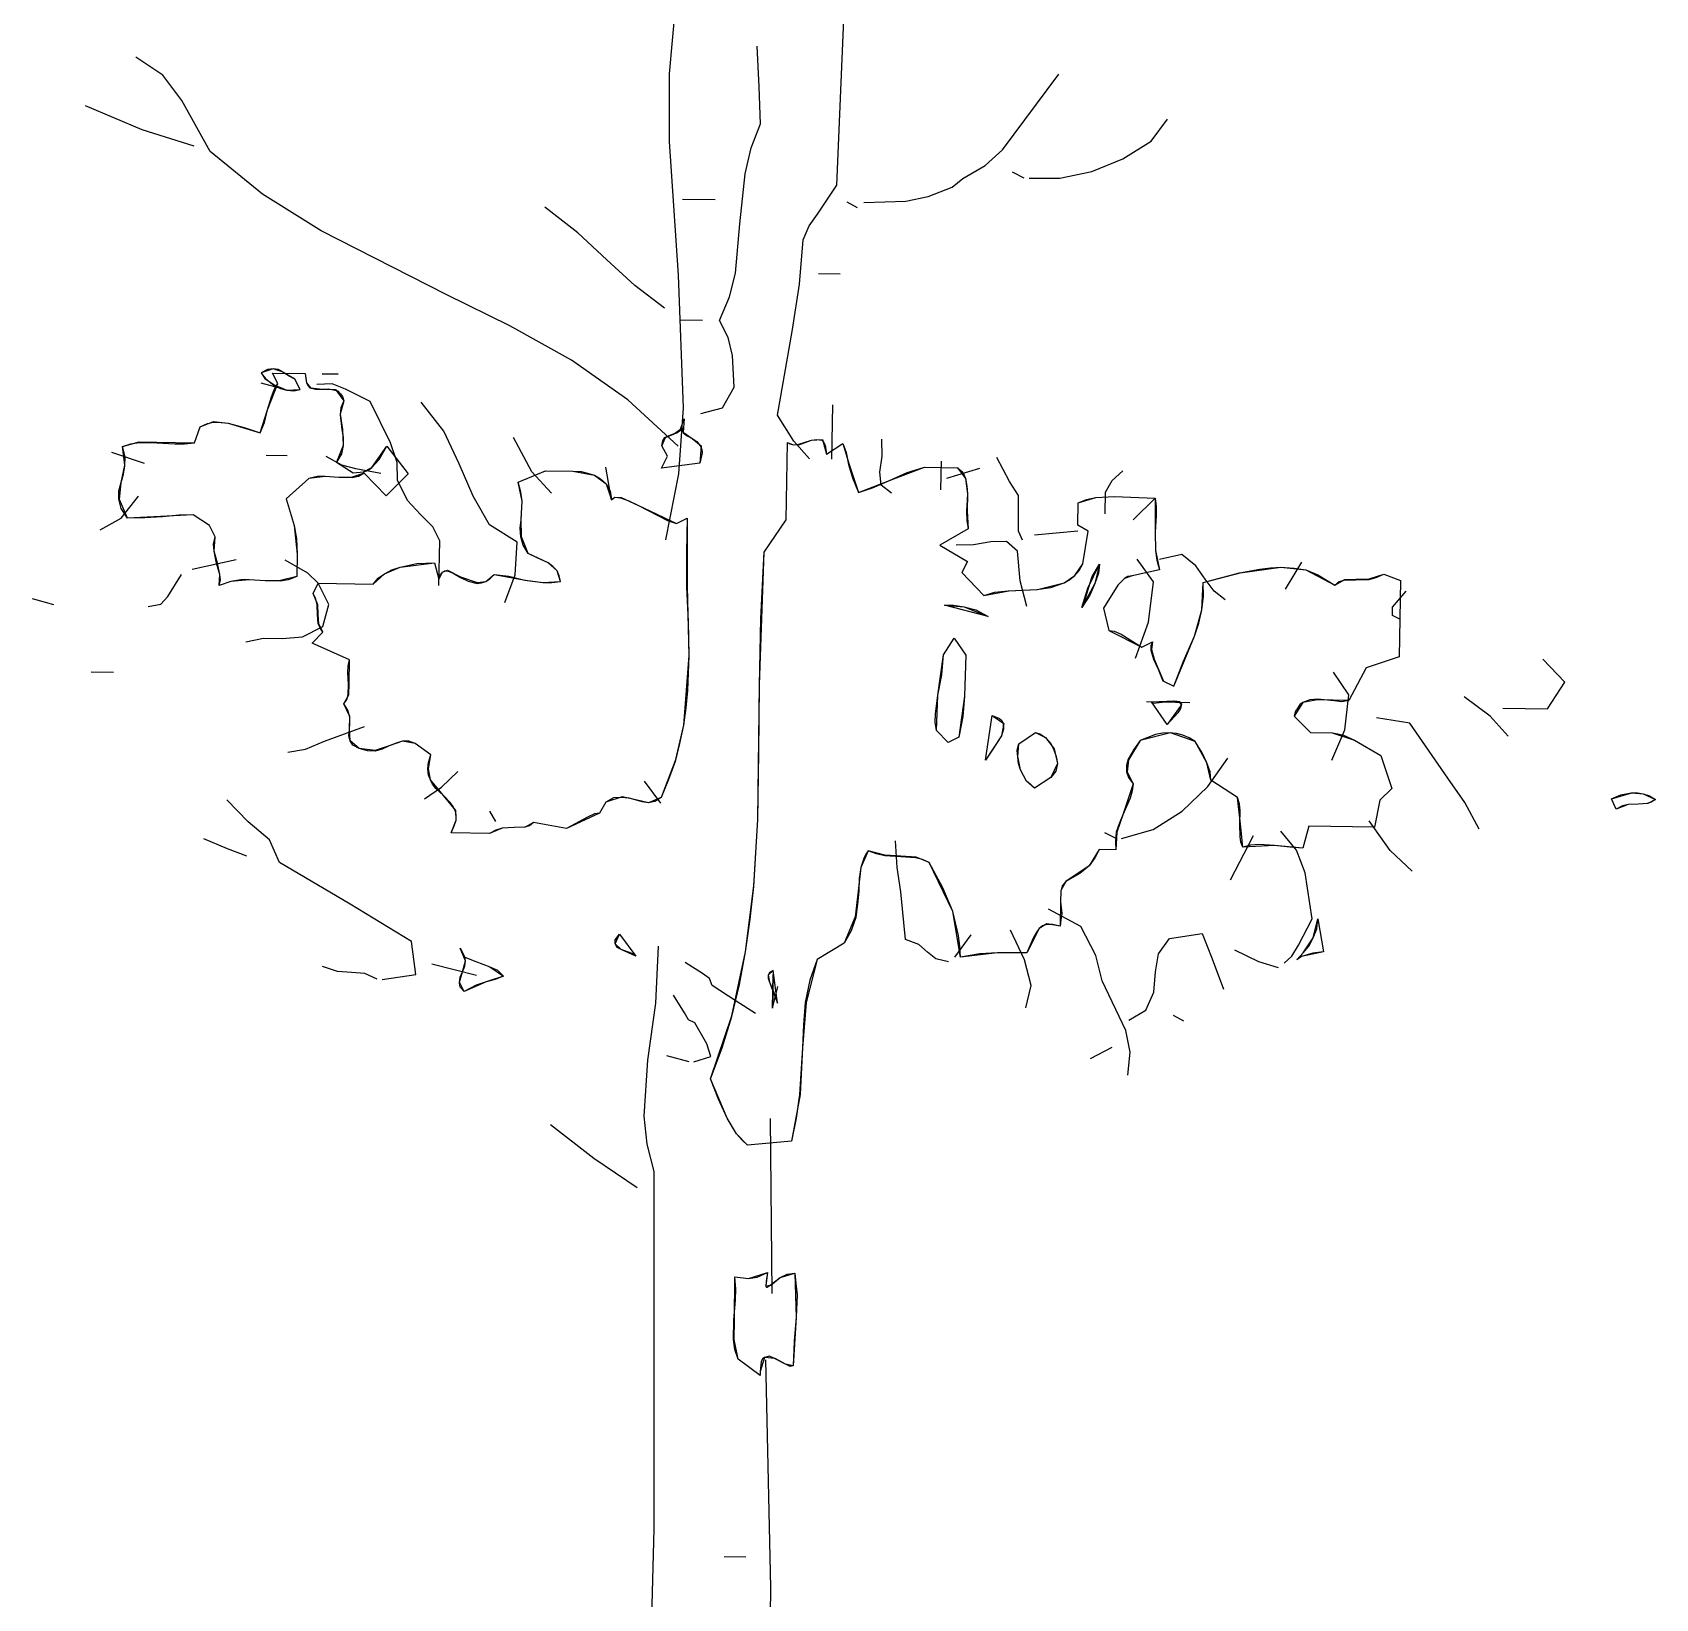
# Model space of a CAD drawing. Header units: millimetres. Extents: x 577 to 2337, y 236 to 943.
# Drawn here: x 825.998 to 827.819, y 705.411 to 707.168 of the extents above; entities that cross this region are included whole.
import ezdxf

# ---------------------------------------------------------------- set-up
doc = ezdxf.new("R2010")
doc.units = ezdxf.units.MM
doc.header["$LTSCALE"] = 0.01
doc.layers.add('06-Furn', color=4, linetype='Continuous')

# ---------------------------------------------------------------- blocks, each defined once
blk = doc.blocks.new('d2')
at = {"layer": '06-Furn', "color": 32, "linetype": 'Continuous'}
for points in [[(909.7823, 676.0387), (909.7499, 676.0752), (909.7165, 676.1289), (909.747, 676.305), (909.7616, 676.398), (909.769, 676.4897), (909.781, 676.5182), (909.7987, 676.5423), (909.8385, 676.6019), (909.8536, 676.959), (909.8474, 677.3209), (909.8339, 677.6843), (909.8305, 678.049), (909.8263, 678.1352), (909.8329, 678.181), (909.8568, 678.2308), (909.8591, 678.2824), (909.8486, 678.3329), (909.8147, 678.444)], [(909.4864, 675.8719), (909.5133, 676.0077), (909.523, 676.1439), (909.5122, 676.4169), (909.4942, 676.6914), (909.4939, 676.8306), (909.5064, 676.9683)], [(909.5586, 676.1318), (909.6033, 676.1439), (909.6271, 676.1865), (909.6239, 676.2512), (909.6146, 676.2887), (909.5966, 676.3235), (909.6176, 676.3719), (909.6299, 676.4205), (909.639, 676.5222), (909.6495, 676.6254), (909.6619, 676.6783), (909.6815, 676.7282), (909.6786, 676.8043), (909.6743, 676.8877)], [(909.5115, 676.0652), (909.4084, 676.1604), (909.2922, 676.2415), (909.1657, 676.3127), (909.0348, 676.3768), (908.7774, 676.5078), (908.6567, 676.5832), (908.5492, 676.6713), (908.4908, 676.7758), (908.4516, 676.8281), (908.3963, 676.8651)], [(909.8939, 676.5664), (909.98, 676.5691), (910.0262, 676.5783), (910.0753, 676.5975), (910.0972, 676.6158), (910.1436, 676.6422), (910.1787, 676.6746), (910.2949, 676.8304)], [(908.5164, 676.682), (908.4094, 676.7155), (908.2925, 676.765)], [(910.2336, 676.6162), (910.2967, 676.6164), (910.363, 676.6296), (910.4267, 676.6557), (910.4847, 676.692), (910.5186, 676.7373)], [(910.2235, 676.6164), (910.1993, 676.6283)], [(909.4836, 676.3485), (909.4227, 676.3956), (909.3648, 676.4483), (909.3056, 676.5039), (909.2376, 676.5568)], [(909.5207, 676.5732), (909.5882, 676.572)], [(909.8807, 676.5552), (909.8594, 676.567)], [(909.8008, 676.4202), (909.8453, 676.4194)], [(909.5162, 676.3249), (909.5621, 676.3241)], [(909.8282, 676.0379), (909.8303, 676.1498)], [(909.4776, 676.0199), (909.4896, 676.0441), (909.4785, 676.0658), (909.486, 676.0829), (909.5019, 676.0898), (909.5164, 676.0996), (909.524, 676.121), (909.522, 676.0937), (909.5404, 676.0804), (909.5589, 676.0657), (909.5567, 676.0299), (909.4776, 676.0199)], [(909.5193, 676.1038), (909.5207, 676.098), (909.522, 676.0923), (909.5305, 676.0864), (909.5404, 676.0804), (909.5504, 676.0745), (909.5574, 676.0658), (909.5602, 676.0585), (909.5615, 676.0513), (909.5567, 676.0299), (909.4776, 676.0199), (909.4896, 676.0441), (909.4785, 676.0658), (909.4801, 676.0758), (909.4845, 676.0829), (909.4932, 676.0871), (909.5004, 676.0898), (909.5091, 676.0925), (909.5164, 676.0981), (909.5193, 676.1038)], [(909.4249, 675.016), (909.422, 675.0189), (909.4149, 675.0219), (909.3949, 675.0294), (909.3864, 675.0339), (909.3823, 675.0411), (909.3824, 675.0497), (909.3912, 675.061), (909.4249, 675.016)], [(909.4249, 675.016), (909.3949, 675.0294), (909.3823, 675.0411), (909.3912, 675.061), (909.4249, 675.016)], [(909.3978, 671.6472), (909.4183, 672.3775), (909.4431, 673.1063), (909.4622, 673.8381), (909.4627, 674.5731), (909.448, 674.6293), (909.4418, 674.6869), (909.4496, 674.8016), (909.4661, 674.919), (909.4712, 675.0366)], [(909.5443, 674.7984), (909.579, 674.8093), (909.5709, 674.8353), (909.5458, 674.8788), (909.533, 674.8848), (909.5246, 674.8993), (909.5024, 674.9356)], [(909.5343, 674.7986), (909.4886, 674.811)], [(909.7051, 674.3218), (909.7016, 674.6822)], [(909.4276, 674.5393), (909.3383, 674.5998), (909.2491, 674.6689)], [(909.6804, 674.1529), (909.6351, 674.1867), (909.6283, 674.2069), (909.6258, 674.227), (909.6265, 674.2672), (909.6301, 674.3088), (909.6306, 674.3317), (909.6281, 674.3562), (909.6568, 674.3528), (909.6741, 674.3553), (909.6958, 674.365), (909.6926, 674.3464), (909.6924, 674.3364), (909.6938, 674.3349), (909.6952, 674.3349), (909.701, 674.3391), (909.7214, 674.3545), (909.7359, 674.3614), (909.7518, 674.364), (909.7542, 674.3424), (909.7567, 674.3194), (909.7544, 674.2735), (909.7506, 674.2233), (909.7483, 674.1731), (909.7425, 674.1718), (909.7325, 674.1763), (909.7098, 674.1882), (909.6998, 674.1927), (909.6897, 674.19), (909.6854, 674.1872), (909.6824, 674.1815), (909.6806, 674.1614), (909.6804, 674.1529)], [(909.6804, 674.1529), (909.6351, 674.1867), (909.6272, 674.227), (909.628, 674.2672), (909.6281, 674.3562), (909.6568, 674.3528), (909.6958, 674.365), (909.6924, 674.3378), (909.7025, 674.3391), (909.7214, 674.3545), (909.7518, 674.364), (909.7544, 674.2735), (909.7483, 674.1731), (909.7325, 674.1763), (909.7112, 674.1882), (909.6897, 674.19), (909.6806, 674.1614), (909.6804, 674.1529)], [(909.6971, 673.2582), (909.7026, 673.7174), (909.6925, 674.1856)], [(909.6062, 673.7809), (909.6507, 673.7801)]]:
    blk.add_lwpolyline(points, dxfattribs=at)
at = {"layer": '06-Furn', "color": 94, "linetype": 'Continuous'}
for points in [[(908.723, 676.203), (908.7116, 676.209), (908.6974, 676.2178), (908.6889, 676.2223), (908.6789, 676.2239), (908.6674, 676.2227), (908.6544, 676.2157), (908.6571, 676.2114), (908.6627, 676.2041), (908.6811, 676.1894), (908.6939, 676.1834), (908.7068, 676.1804), (908.7211, 676.1787), (908.7341, 676.1813), (908.723, 676.203)], [(908.723, 676.203), (908.6974, 676.2178), (908.6789, 676.2239), (908.6544, 676.2157), (908.6613, 676.2042), (908.6811, 676.1909), (908.7068, 676.1804), (908.7341, 676.1813), (908.723, 676.203)], [(908.5674, 675.7781), (908.5705, 675.7895), (908.5693, 675.801), (908.5625, 675.8241), (908.5572, 675.8486), (908.556, 675.863), (908.5592, 675.8787), (908.5481, 675.9019), (908.5141, 675.924), (908.4853, 675.9231), (908.4508, 675.9195), (908.4149, 675.9172), (908.379, 675.9165), (908.3664, 675.9368), (908.361, 675.9556), (908.3613, 675.9727), (908.3659, 675.9899), (908.3706, 676.007), (908.3738, 676.0242), (908.3741, 676.0429), (908.3688, 676.0645), (908.3861, 676.0699), (908.4034, 676.0725), (908.4392, 676.0718), (908.4766, 676.0697), (908.4966, 676.0694), (908.5168, 676.0719), (908.5288, 676.1047), (908.5434, 676.1116), (908.5563, 676.1142), (908.5721, 676.1139), (908.5864, 676.1122), (908.6192, 676.103), (908.6521, 676.0923), (908.6611, 676.1137), (908.6673, 676.1395), (908.675, 676.1666), (908.6809, 676.1809), (908.6884, 676.1936), (908.6773, 676.2153), (908.7448, 676.2141), (908.746, 676.2041), (908.7473, 676.1954), (908.75, 676.1896), (908.7542, 676.1852), (908.7657, 676.1821), (908.7801, 676.1819), (908.793, 676.1831), (908.8058, 676.18), (908.8116, 676.1785), (908.8172, 676.1726), (908.8214, 676.1668), (908.8241, 676.1581), (908.8181, 676.1439), (908.8164, 676.1296), (908.8202, 676.0993), (908.8227, 676.0835), (908.8224, 676.0663), (908.8193, 676.0491), (908.8089, 676.0321), (908.843, 676.0099), (908.8645, 676.0124), (908.8732, 676.0151), (908.8819, 676.0207), (908.8966, 676.0377), (908.9128, 676.0647), (908.9563, 676.0079), (908.911, 675.9627), (908.8659, 676.0095), (908.8543, 676.0026), (908.8413, 675.9999), (908.814, 676.0004), (908.7854, 676.0023), (908.7696, 676.0026), (908.7523, 675.9987), (908.7056, 675.9565), (908.7218, 675.9016), (908.727, 675.8742), (908.7279, 675.8426), (908.7271, 675.7967), (908.7097, 675.7898), (908.6939, 675.7872), (908.6623, 675.7878), (908.6293, 675.7899), (908.6121, 675.7902), (908.5919, 675.7862), (908.5674, 675.7781)], [(908.5674, 675.7781), (908.5693, 675.801), (908.5639, 675.8241), (908.5572, 675.8486), (908.5592, 675.8787), (908.5481, 675.9019), (908.5141, 675.924), (908.379, 675.9165), (908.3625, 675.9555), (908.3659, 675.9899), (908.3738, 676.0257), (908.3688, 676.0645), (908.4034, 676.074), (908.4393, 676.0733), (908.5168, 676.0719), (908.5288, 676.1047), (908.5563, 676.1156), (908.5864, 676.1122), (908.6521, 676.0923), (908.6673, 676.1395), (908.6884, 676.1936), (908.6773, 676.2153), (908.7448, 676.2141), (908.7473, 676.1954), (908.7557, 676.1852), (908.7801, 676.1819), (908.8073, 676.1814), (908.8241, 676.1581), (908.8164, 676.131), (908.8216, 676.0993), (908.8224, 676.0663), (908.8089, 676.0321), (908.843, 676.0099), (908.8645, 676.0124), (908.8819, 676.0207), (908.9128, 676.0647), (908.9563, 676.0079), (908.911, 675.9627), (908.8659, 676.0095), (908.8413, 676.0013), (908.814, 676.0004), (908.7854, 676.0023), (908.7523, 675.9987), (908.7056, 675.9565), (908.7218, 675.9016), (908.7279, 675.8426), (908.7271, 675.7967), (908.6939, 675.7887), (908.6623, 675.7878), (908.6293, 675.7899), (908.5919, 675.7862), (908.5674, 675.7781)], [(908.6997, 676.1819), (908.654, 676.1942)], [(909.0196, 675.7784), (909.0213, 675.8703), (909.0074, 675.8993), (908.9821, 675.9241), (908.9553, 675.9533), (908.9346, 675.9953), (908.9337, 676.0312), (908.9201, 676.0717), (908.8786, 676.1571), (908.8274, 676.1825), (908.8003, 676.193), (908.7687, 676.1921)], [(908.7792, 676.2135), (908.8122, 676.2129), (908.7792, 676.2135)], [(908.7792, 676.2135), (908.8122, 676.2129), (908.7792, 676.2135)], [(909.1553, 675.743), (909.1765, 675.8), (909.1806, 675.8674), (909.1238, 675.9029), (909.0904, 675.9623), (909.0615, 676.0289), (909.0297, 676.0955), (908.9834, 676.1552)], [(909.2513, 675.968), (909.2105, 676.0118), (909.173, 676.0828)], [(908.4141, 676.0292), (908.347, 676.052)], [(909.737, 676.0725), (909.7413, 676.0696), (909.747, 676.0681), (909.7599, 676.0678), (909.7859, 676.0774), (909.7974, 676.0786), (909.8074, 676.077), (909.8116, 676.0727), (909.8144, 676.0668), (909.817, 676.0482), (909.8504, 676.0705), (909.8572, 676.0517), (909.8625, 676.0272), (909.8706, 675.9998), (909.883, 675.9694), (909.9118, 675.9789), (909.9466, 675.9941), (909.9828, 676.0107), (910.0188, 676.0215), (910.0863, 676.0202), (910.0976, 676.0114), (910.1032, 675.9984), (910.1057, 675.9825), (910.1069, 675.9668), (910.1048, 675.9309), (910.1059, 675.9122), (910.1084, 675.8949), (910.0504, 675.8616), (910.1072, 675.8275), (910.0953, 675.8048), (910.1404, 675.758), (910.1635, 675.7647), (910.1908, 675.7671), (910.2497, 675.7704), (910.2785, 675.7741), (910.306, 675.7837), (910.3176, 675.7907), (910.3278, 675.7991), (910.3365, 675.809), (910.344, 675.8232), (910.3552, 675.8904), (910.3339, 675.9023), (910.3348, 675.9483), (910.3521, 675.9551), (910.3708, 675.9591), (910.4096, 675.9612), (910.4929, 675.9582), (910.4954, 675.941), (910.4951, 675.9223), (910.493, 675.8879), (910.4938, 675.8506), (910.4963, 675.8304), (910.5016, 675.8102), (910.4454, 675.7984), (910.4368, 675.7971), (910.4296, 675.7929), (910.4164, 675.7788), (910.3868, 675.7319), (910.3974, 675.6858), (910.4089, 675.6842), (910.4232, 675.6782), (910.4416, 675.6664), (910.4657, 675.6516), (910.4875, 675.6627), (910.4844, 675.6541), (910.4843, 675.6455), (910.4897, 675.6267), (910.4994, 675.6064), (910.509, 675.5819), (910.5317, 675.5714), (910.5514, 675.6227), (910.5738, 675.674), (910.5829, 675.7011), (910.5892, 675.7282), (910.5925, 675.7555), (910.5916, 675.7842), (910.6667, 675.8043), (910.7084, 675.8122), (910.73, 675.8147), (910.7516, 675.8157), (910.7788, 675.8138), (910.8031, 675.8105), (910.8273, 675.8), (910.8629, 675.7792), (910.8716, 675.7863), (910.8817, 675.789), (910.9061, 675.79), (910.9334, 675.7909), (910.9478, 675.7949), (910.9637, 675.8018), (910.9979, 675.7883), (910.9951, 675.6319), (910.9272, 675.6087), (910.8915, 675.5419), (910.8771, 675.5393), (910.8614, 675.541), (910.827, 675.5445), (910.8112, 675.5434), (910.7967, 675.5379), (910.7909, 675.5337), (910.7864, 675.5266), (910.782, 675.5195), (910.779, 675.5095), (910.8128, 675.4758), (910.8573, 675.475), (910.8687, 675.4734), (910.8802, 675.4703), (910.903, 675.4598), (910.9569, 675.4287), (910.9801, 675.3608), (910.9552, 675.3368), (910.9442, 675.2811), (910.8093, 675.2835), (910.797, 675.2378), (910.7697, 675.2398), (910.7382, 675.2432), (910.7067, 675.2452), (910.6894, 675.2441), (910.6735, 675.2401), (910.6694, 675.2502), (910.6682, 675.2617), (910.6672, 675.2876), (910.6677, 675.3149), (910.6666, 675.3292), (910.6625, 675.3422), (910.6072, 675.3777), (910.606, 675.3949), (910.5992, 675.4137), (910.5895, 675.434), (910.5756, 675.4572), (910.5628, 675.4646), (910.55, 675.4706), (910.5371, 675.4737), (910.5228, 675.4754), (910.5084, 675.4742), (910.494, 675.4716), (910.4622, 675.4593), (910.449, 675.4408), (910.4371, 675.4195), (910.434, 675.4081), (910.4338, 675.3952), (910.4379, 675.3836), (910.4477, 675.3705), (910.446, 675.3562), (910.4414, 675.3405), (910.4264, 675.3063), (910.4189, 675.2878), (910.4129, 675.2707), (910.4111, 675.252), (910.4122, 675.2348), (910.3778, 675.2354), (910.3689, 675.2183), (910.357, 675.2014), (910.3381, 675.1859), (910.3091, 675.1692), (910.3018, 675.1607), (910.2987, 675.1493), (910.2983, 675.1278), (910.3007, 675.1033), (910.299, 675.0905), (910.2974, 675.0776), (910.2816, 675.0807), (910.2701, 675.0809), (910.2615, 675.0782), (910.2542, 675.0726), (910.2483, 675.0641), (910.2423, 675.0527), (910.2289, 675.0228), (910.1686, 675.0225), (910.1327, 675.0203), (910.0924, 675.0138), (910.0913, 675.0354), (910.0888, 675.0584), (910.0768, 675.1074), (910.0562, 675.1566), (910.0284, 675.2088), (910.0142, 675.2148), (909.9999, 675.2179), (909.9698, 675.2199), (909.9368, 675.2219), (909.9196, 675.2265), (909.9025, 675.2326), (909.8981, 675.2255), (909.8937, 675.217), (909.8875, 675.1984), (909.8842, 675.1755), (909.8838, 675.1497), (909.8805, 675.1225), (909.8771, 675.0953), (909.8679, 675.0682), (909.8531, 675.0426), (909.798, 675.0092), (909.7828, 674.9663), (909.7734, 674.9206), (909.7697, 674.8747), (909.7674, 674.8274), (909.7613, 674.7313), (909.7547, 674.6826), (909.7452, 674.6354), (909.6546, 674.627), (909.6433, 674.6373), (909.6321, 674.6504), (909.6125, 674.6823), (909.5946, 674.7215), (909.5781, 674.7633), (909.6023, 674.8275), (909.6221, 674.8917), (909.6377, 674.9575), (909.6504, 675.0247), (909.6602, 675.0921), (909.6672, 675.1594), (909.6713, 675.2282), (909.6755, 675.297), (909.678, 675.4348), (909.6791, 675.5726), (909.6816, 675.7104), (909.6884, 675.8466), (909.7341, 675.9133), (909.737, 676.0725)], [(909.737, 676.0725), (909.7484, 676.068), (909.7599, 676.0692), (909.7859, 676.0774), (909.8089, 676.0784), (909.817, 676.0482), (909.8504, 676.0705), (909.8639, 676.0272), (909.883, 675.9694), (909.9466, 675.9941), (910.0188, 676.0215), (910.0863, 676.0202), (910.1032, 675.9984), (910.1069, 675.9668), (910.1062, 675.9309), (910.1084, 675.8949), (910.0504, 675.8616), (910.1072, 675.8275), (910.0953, 675.8048), (910.1404, 675.758), (910.1922, 675.7671), (910.2511, 675.7704), (910.306, 675.7837), (910.3278, 675.7991), (910.344, 675.8232), (910.3552, 675.8904), (910.3339, 675.9023), (910.3348, 675.9483), (910.3708, 675.9591), (910.4096, 675.9612), (910.4929, 675.9582), (910.493, 675.8879), (910.4938, 675.8506), (910.5016, 675.8102), (910.4454, 675.7984), (910.4296, 675.7929), (910.4164, 675.7788), (910.3868, 675.7319), (910.3974, 675.6858), (910.4657, 675.6516), (910.4875, 675.6627), (910.4858, 675.6469), (910.4911, 675.6267), (910.5104, 675.5818), (910.5317, 675.5714), (910.5738, 675.674), (910.5892, 675.7282), (910.5916, 675.7842), (910.6681, 675.8043), (910.7516, 675.8157), (910.8031, 675.8105), (910.8629, 675.7792), (910.8831, 675.7904), (910.9061, 675.7914), (910.9334, 675.7923), (910.9637, 675.8018), (910.9979, 675.7883), (910.9951, 675.6319), (910.9272, 675.6087), (910.8915, 675.5419), (910.827, 675.5431), (910.7967, 675.5379), (910.779, 675.5095), (910.8128, 675.4758), (910.8573, 675.475), (910.903, 675.4598), (910.9569, 675.4287), (910.9801, 675.3608), (910.9552, 675.3368), (910.9442, 675.2811), (910.8093, 675.2835), (910.797, 675.2378), (910.7382, 675.2432), (910.6735, 675.2401), (910.6687, 675.2875), (910.6625, 675.3422), (910.6072, 675.3777), (910.5992, 675.4137), (910.5756, 675.4572), (910.5243, 675.4754), (910.4622, 675.4593), (910.4385, 675.4195), (910.4352, 675.3951), (910.4477, 675.3705), (910.4264, 675.3063), (910.4143, 675.2707), (910.4122, 675.2348), (910.3778, 675.2354), (910.357, 675.2014), (910.3091, 675.1692), (910.2987, 675.1507), (910.2983, 675.1278), (910.2974, 675.0776), (910.2702, 675.0823), (910.2542, 675.0726), (910.2289, 675.0228), (910.1686, 675.0225), (910.0924, 675.0138), (910.0768, 675.1074), (910.0284, 675.2088), (910.0014, 675.2193), (909.9698, 675.2213), (909.9368, 675.2234), (909.9025, 675.2326), (909.8875, 675.1984), (909.8824, 675.1497), (909.8756, 675.0967), (909.8531, 675.0426), (909.798, 675.0092), (909.7748, 674.9205), (909.7674, 674.8274), (909.7628, 674.7313), (909.7452, 674.6354), (909.6546, 674.627), (909.6321, 674.6504), (909.6125, 674.6823), (909.5781, 674.7633), (909.6222, 674.8932), (909.6504, 675.0247), (909.6672, 675.1608), (909.6755, 675.297), (909.6791, 675.574), (909.6884, 675.8466), (909.7341, 675.9133), (909.737, 676.0725)], [(909.9504, 675.9681), (909.9292, 675.9844), (909.9268, 676.0117), (909.9317, 676.0446), (909.9309, 676.0791)], [(908.6641, 676.0462), (908.7072, 676.0454)], [(908.9003, 676.0089), (908.8488, 676.0184), (908.8203, 676.0261), (908.7876, 676.0439)], [(909.3745, 675.9543), (909.3628, 676.022)], [(910.0524, 675.9749), (910.0535, 676.0338)], [(910.0644, 675.9991), (910.1322, 676.0194)], [(910.22, 675.8714), (910.2117, 675.8902), (910.2121, 675.9131), (910.2116, 675.9634), (910.1934, 675.9925), (910.1671, 676.0418)], [(909.0448, 675.2698), (909.0508, 675.284), (909.0553, 675.2955), (909.0555, 675.3069), (909.0528, 675.3156), (909.0486, 675.3243), (909.043, 675.3316), (909.0289, 675.3462), (909.0134, 675.3608), (909.0064, 675.3696), (909.0022, 675.3782), (908.9981, 675.3884), (908.9969, 675.4013), (908.9986, 675.4142), (909.0032, 675.4299), (908.9706, 675.4535), (908.9577, 675.458), (908.9449, 675.4583), (908.9319, 675.4542), (908.9174, 675.4487), (908.9029, 675.4418), (908.8885, 675.4377), (908.8727, 675.438), (908.8555, 675.4427), (908.8427, 675.4501), (908.8372, 675.4588), (908.8345, 675.4689), (908.8361, 675.4818), (908.8364, 675.4947), (908.8366, 675.5076), (908.8326, 675.522), (908.8242, 675.5351), (908.8301, 675.5436), (908.8332, 675.5536), (908.8336, 675.5751), (908.8326, 675.5995), (908.8328, 675.6125), (908.8359, 675.6253), (908.759, 675.6597), (908.781, 675.6823), (908.7754, 675.691), (908.7713, 675.6997), (908.7701, 675.7184), (908.7691, 675.7385), (908.7664, 675.75), (908.7609, 675.7616), (908.7713, 675.783), (908.8847, 675.7809), (908.895, 675.7936), (908.908, 675.802), (908.9225, 675.8104), (908.9399, 675.8158), (908.9745, 675.8238), (909.0104, 675.8246), (909.0198, 675.7914), (909.0229, 675.7999), (909.0272, 675.8056), (909.0316, 675.8084), (909.0374, 675.8083), (909.0487, 675.8038), (909.0644, 675.7948), (909.08, 675.7874), (909.0986, 675.7827), (909.1072, 675.784), (909.1159, 675.7867), (909.1246, 675.7923), (909.1334, 675.8007), (909.1635, 675.7974), (909.1964, 675.7896), (909.2336, 675.7846), (909.2523, 675.7842), (909.2696, 675.7868), (909.2669, 675.7983), (909.2628, 675.8084), (909.2543, 675.8172), (909.2444, 675.8246), (909.2216, 675.8351), (909.2031, 675.844), (909.1933, 675.8614), (909.188, 675.8787), (909.1868, 675.896), (909.1886, 675.9132), (909.1907, 675.9519), (909.1882, 675.9706), (909.1828, 675.9908), (909.2392, 676.0142), (909.2952, 676.0132), (909.3124, 676.0128), (909.3253, 676.0097), (909.3395, 676.0052), (909.3523, 675.9978), (909.3636, 675.9875), (909.372, 675.973), (909.3745, 675.9543), (909.3775, 675.9571), (909.3818, 675.9599), (909.3932, 675.9583), (909.4104, 675.9522), (909.4288, 675.9433), (909.4701, 675.9224), (909.49, 675.912), (909.5086, 675.9059), (909.5303, 675.917), (909.529, 675.8467), (909.5292, 675.7749), (909.5322, 675.7045), (909.5338, 675.6341), (909.531, 675.5624), (909.5275, 675.5266), (909.5225, 675.4908), (909.5146, 675.4536), (909.5054, 675.4165), (909.4918, 675.3794), (909.4767, 675.3423), (909.4637, 675.3339), (909.4507, 675.3313), (909.4378, 675.333), (909.4236, 675.3376), (909.4107, 675.3406), (909.3949, 675.3424), (909.3791, 675.3412), (909.3632, 675.3329), (909.3498, 675.3101), (909.3398, 675.3089), (909.3253, 675.302), (909.2818, 675.2784), (909.2145, 675.2911), (909.2058, 675.2841), (909.1957, 675.2814), (909.1742, 675.2804), (909.1497, 675.2794), (909.1367, 675.2753), (909.1237, 675.2683), (909.0448, 675.2698)], [(909.0448, 675.2698), (909.0553, 675.2955), (909.0542, 675.3155), (909.0289, 675.3462), (909.0022, 675.3782), (908.9983, 675.4013), (909.0032, 675.4299), (908.9706, 675.4535), (908.9449, 675.4583), (908.9174, 675.4487), (908.8885, 675.4392), (908.8555, 675.4427), (908.8372, 675.4588), (908.8361, 675.4818), (908.8366, 675.5091), (908.8242, 675.5351), (908.8346, 675.5536), (908.8351, 675.5765), (908.8359, 675.6253), (908.759, 675.6597), (908.781, 675.6823), (908.7727, 675.6997), (908.7716, 675.7184), (908.7705, 675.7385), (908.7609, 675.7616), (908.7713, 675.783), (908.8847, 675.7809), (908.908, 675.802), (908.9399, 675.8158), (909.0104, 675.8246), (909.0198, 675.7914), (909.0272, 675.8056), (909.0374, 675.8097), (909.0644, 675.7963), (909.0987, 675.7842), (909.1159, 675.7867), (909.1334, 675.8007), (909.1978, 675.7896), (909.2336, 675.7846), (909.2696, 675.7868), (909.2628, 675.8084), (909.2444, 675.8246), (909.2031, 675.844), (909.1894, 675.8787), (909.1886, 675.9146), (909.1907, 675.9519), (909.1828, 675.9908), (909.2392, 676.0142), (909.2952, 676.0132), (909.3395, 676.0052), (909.3636, 675.9875), (909.3745, 675.9543), (909.3818, 675.9599), (909.3947, 675.9596), (909.4288, 675.9433), (909.5086, 675.9059), (909.5303, 675.917), (909.5306, 675.7763), (909.5338, 675.6341), (909.5225, 675.4908), (909.5054, 675.4179), (909.4767, 675.3423), (909.4507, 675.3313), (909.425, 675.3375), (909.3964, 675.3438), (909.3632, 675.3329), (909.3498, 675.3101), (909.2818, 675.2784), (909.2145, 675.2911), (909.1972, 675.2814), (909.1742, 675.2804), (909.1497, 675.2794), (909.1237, 675.2683), (909.0448, 675.2698)], [(910.3904, 675.9257), (910.3912, 675.9702), (910.4045, 675.9943), (910.4264, 676.014)], [(908.3226, 675.8931), (908.3661, 675.9167), (908.4014, 675.962)], [(910.4475, 675.9131), (910.4929, 675.9582)], [(910.2446, 675.8824), (910.3337, 675.8908)], [(910.229, 675.7348), (910.2156, 675.7882), (910.2095, 675.8486), (910.1869, 675.8691), (910.1553, 675.8683), (910.1193, 675.8617), (910.0834, 675.861)], [(908.512, 675.8121), (908.6028, 675.832)], [(908.6227, 675.6622), (908.6587, 675.6702), (908.6975, 675.6695), (908.7392, 675.673), (908.7812, 675.6938), (908.7935, 675.7395), (908.7713, 675.783), (908.7502, 675.8035), (908.7033, 675.8302)], [(910.3423, 675.7328), (910.3498, 675.7513), (910.356, 675.7727), (910.3636, 675.797), (910.3784, 675.8225), (910.3767, 675.8039), (910.3691, 675.7825), (910.3586, 675.7583), (910.3423, 675.7328)], [(910.3423, 675.7328), (910.3546, 675.7728), (910.3784, 675.8225), (910.3691, 675.7825), (910.3423, 675.7328)], [(910.3423, 675.7328), (910.3546, 675.7728), (910.3784, 675.8225)], [(910.4524, 675.6288), (910.4796, 675.703), (910.4897, 675.7861), (910.4561, 675.8326)], [(910.6369, 675.7489), (910.6143, 675.7665), (910.596, 675.7913), (910.5765, 675.8189), (910.5482, 675.8424), (910.502, 675.8318)], [(910.7608, 675.771), (910.7948, 675.8264)], [(908.4216, 675.7348), (908.4475, 675.74), (908.4622, 675.7556), (908.4903, 675.801)], [(908.2279, 675.7384), (908.1836, 675.7506)], [(910.9965, 675.7093), (910.9809, 675.7168), (910.9812, 675.734), (911.0091, 675.7665)], [(910.1496, 675.7147), (910.0596, 675.7379), (910.0783, 675.7376), (910.0998, 675.7343), (910.124, 675.7282), (910.1496, 675.7147)], [(910.1496, 675.7147), (910.0596, 675.7379), (910.0998, 675.7343), (910.1496, 675.7147)], [(910.1496, 675.7147), (910.0596, 675.7379)], [(910.0674, 675.455), (910.0434, 675.4798), (910.0408, 675.4971), (910.0412, 675.5143), (910.0462, 675.553), (910.0541, 675.5945), (910.0578, 675.636), (910.0799, 675.6701), (910.1037, 675.6352), (910.1007, 675.5506), (910.0971, 675.509), (910.0891, 675.4661), (910.0674, 675.455)], [(910.0674, 675.455), (910.0434, 675.4798), (910.0462, 675.553), (910.0578, 675.636), (910.0799, 675.6701), (910.1037, 675.6352), (910.1007, 675.5506), (910.0891, 675.4661), (910.0674, 675.455)], [(911.2085, 675.526), (911.3003, 675.5244), (911.3358, 675.5797), (911.2907, 675.6265)], [(908.3043, 675.6006), (908.3502, 675.5997)], [(910.8563, 675.419), (910.8832, 675.4817), (910.8917, 675.5534), (910.8596, 675.5999)], [(911.2189, 675.4684), (911.1823, 675.5093), (911.1285, 675.549)], [(910.4752, 675.5394), (910.5642, 675.5378)], [(910.5174, 675.4927), (910.4852, 675.5392), (910.4867, 675.5378), (910.4895, 675.5363), (910.501, 675.5375), (910.5312, 675.5413), (910.5427, 675.5382), (910.5469, 675.5352), (910.5468, 675.531), (910.5452, 675.5252), (910.5394, 675.5167), (910.5174, 675.4927)], [(910.5174, 675.4927), (910.4852, 675.5392), (910.5327, 675.5413), (910.5441, 675.5396), (910.5468, 675.5324), (910.5174, 675.4927)], [(908.709, 675.4353), (908.745, 675.4418), (908.7841, 675.4583), (908.8664, 675.4884)], [(910.1442, 675.4191), (910.1574, 675.5108), (910.1731, 675.5047), (910.1773, 675.5004), (910.1801, 675.4945), (910.1813, 675.483), (910.1767, 675.4688), (910.159, 675.4418), (910.1442, 675.4191)], [(910.1442, 675.4191), (910.1574, 675.5108), (910.1815, 675.4945), (910.1767, 675.4688), (910.1442, 675.4191)], [(910.1442, 675.4191), (910.1574, 675.5108)], [(911.1594, 675.2771), (911.1303, 675.3322), (911.0953, 675.3817), (911.017, 675.4951), (910.9483, 675.5064)], [(910.2451, 675.3613), (910.2366, 675.3687), (910.2282, 675.376), (910.2157, 675.3991), (910.2116, 675.4122), (910.2104, 675.4251), (910.2092, 675.4395), (910.2123, 675.4524), (910.2472, 675.4761), (910.2558, 675.4731), (910.2671, 675.4657), (910.277, 675.4555), (910.2839, 675.4424), (910.2894, 675.4266), (910.292, 675.4121), (910.2888, 675.3964), (910.2785, 675.3836), (910.2451, 675.3613)], [(910.2451, 675.3613), (910.2282, 675.376), (910.2157, 675.3991), (910.2104, 675.4265), (910.2123, 675.4524), (910.2472, 675.4761), (910.2671, 675.4657), (910.2854, 675.4424), (910.292, 675.4121), (910.2785, 675.3836), (910.2451, 675.3613)], [(910.4241, 675.2576), (910.4891, 675.2765), (910.5486, 675.3141), (910.6012, 675.3649), (910.6425, 675.4229)], [(908.99, 675.3397), (909.0249, 675.3635), (909.0585, 675.3959)], [(909.4765, 675.3308), (909.4429, 675.376)], [(911.4415, 675.318), (911.4319, 675.3397), (911.4507, 675.3479), (911.4723, 675.3518), (911.4853, 675.3516), (911.4967, 675.3499), (911.5096, 675.3454), (911.5223, 675.338), (911.5136, 675.3324), (911.5049, 675.3297), (911.4863, 675.3286), (911.4661, 675.3275), (911.4546, 675.3249), (911.4415, 675.318)], [(911.4415, 675.318), (911.4319, 675.3397), (911.4737, 675.3518), (911.4967, 675.3499), (911.5223, 675.338), (911.5064, 675.3297), (911.4863, 675.3286), (911.4661, 675.3275), (911.4415, 675.318)], [(908.9029, 674.968), (908.972, 674.9783), (908.9632, 675.0459), (908.8368, 675.1229), (908.692, 675.2088), (908.6713, 675.2551), (908.6274, 675.2918), (908.5837, 675.3371)], [(909.137, 675.2925), (909.1245, 675.3143)], [(911.0215, 675.1907), (910.9763, 675.2331), (910.9329, 675.2942)], [(908.6247, 675.2215), (908.5848, 675.2365), (908.5364, 675.2575)], [(910.0678, 675.0042), (910.042, 675.0104), (910.025, 675.0237), (910.0067, 675.0398), (909.9796, 675.0503), (909.9699, 675.1481), (909.9622, 675.1985), (909.9589, 675.2531)], [(910.4126, 675.2578), (910.3898, 675.2696)], [(910.6479, 675.1731), (910.6956, 675.2641)], [(910.7582, 675.0017), (910.7742, 675.0157), (910.7876, 675.0384), (910.8159, 675.0925), (910.8018, 675.1875), (910.784, 675.2338), (910.7517, 675.2731)], [(910.4367, 674.7707), (910.4419, 674.818), (910.4327, 674.8626), (910.3843, 674.9654), (910.3709, 675.0173), (910.3404, 675.0768), (910.2736, 675.1124)], [(910.7842, 675.0084), (910.7974, 675.0225), (910.8091, 675.0366), (910.818, 675.0537), (910.8256, 675.0722), (910.8273, 675.0923), (910.839, 675.0246), (910.8175, 675.0221), (910.7943, 675.0154), (910.7842, 675.0084)], [(910.7857, 675.0098), (910.7974, 675.0225), (910.818, 675.0537), (910.8273, 675.0923), (910.839, 675.0246), (910.7943, 675.0154), (910.7857, 675.0098)], [(910.0808, 675.014), (910.1147, 675.0594)], [(910.2268, 674.9095), (910.2377, 674.9552), (910.2243, 675.0086), (910.1953, 675.0694)], [(910.4388, 674.884), (910.4736, 674.905), (910.4901, 674.9419), (910.4937, 674.9835), (910.5002, 675.0207), (910.5223, 675.0519), (910.59, 675.0622), (910.6105, 675.0101), (910.6338, 674.948)], [(909.0718, 674.9434), (909.0621, 674.9623), (909.0682, 674.9837), (909.0744, 675.0065), (909.0634, 675.0326), (909.0731, 675.0137), (909.0959, 675.0047), (909.1244, 674.9942), (909.1528, 674.975), (909.1167, 674.9627), (909.0718, 674.9434)], [(910.7466, 674.9918), (910.7066, 675.004), (910.6568, 675.0279)], [(908.8928, 674.9682), (908.8672, 674.9802), (908.84, 674.9821), (908.8113, 674.9841), (908.7799, 674.9947)], [(909.0969, 674.976), (909.0054, 674.9992)], [(909.0731, 675.0137), (909.0831, 675.0093), (909.0959, 675.0047), (909.1244, 674.9942), (909.1401, 674.9867), (909.1528, 674.975), (909.1355, 674.9681), (909.1167, 674.9627), (909.0965, 674.9559), (909.0718, 674.9434), (909.0634, 674.9522), (909.0621, 674.9608), (909.0637, 674.9723), (909.0682, 674.9837), (909.0728, 674.9951), (909.0744, 675.0065), (909.0731, 675.0137)], [(909.6711, 674.898), (909.6313, 674.9232), (909.5817, 674.9556), (909.5762, 674.9701), (909.562, 674.9804), (909.5265, 675.0026)], [(909.7071, 674.9864), (909.6999, 674.9822), (909.6969, 674.9765), (909.6968, 674.9708), (909.6995, 674.9621), (909.7078, 674.9433), (909.716, 674.9188), (909.7071, 674.9864)], [(909.7071, 674.9864), (909.6969, 674.9765), (909.6995, 674.9621), (909.716, 674.9188), (909.7071, 674.9864)], [(909.7057, 674.9089), (909.707, 674.9778), (909.7057, 674.9089)], [(909.7057, 674.9089), (909.707, 674.9778), (909.7057, 674.9089)], [(909.7057, 674.9089), (909.7166, 674.9532)], [(910.5522, 674.8819), (910.5309, 674.8939)], [(910.3598, 674.8051), (910.4048, 674.8287)]]:
    blk.add_lwpolyline(points, dxfattribs=at)

msp = doc.modelspace()

# ---------------------------------------------------------------- block references
at = {"layer": '06-Furn', "color": 5, "xscale": 0.5456475383628971, "yscale": 0.5456475383628971, "zscale": 0.5456475383628971}
msp.add_blockref('d2', (330.4496, 337.8109), dxfattribs=at)

doc.saveas('drawing.dxf')
